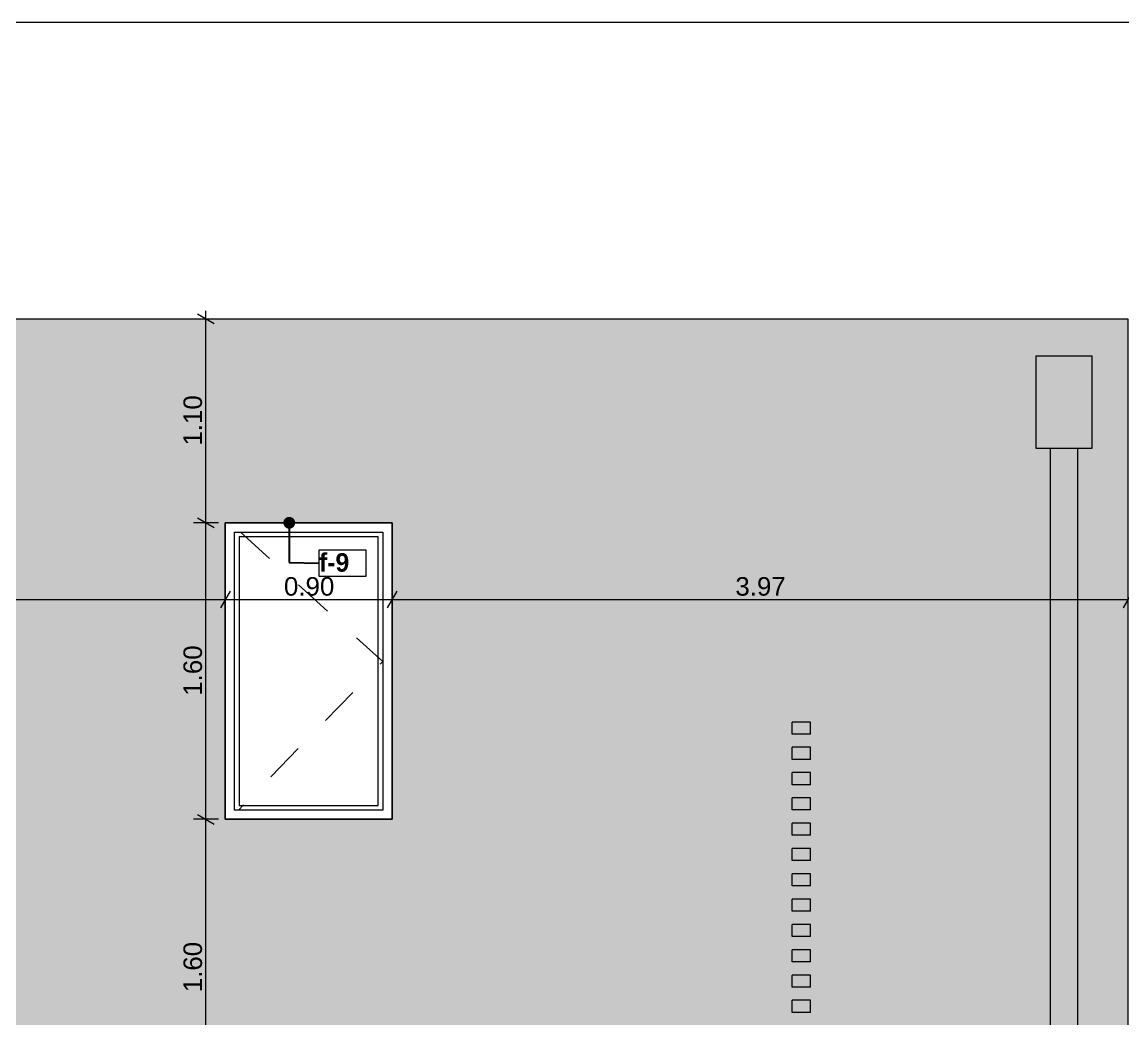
# Model space of a CAD drawing. Header units: millimetres. Extents: x 475206255 to 476720147, y 4620882299 to 4621447368.
# Drawn here: x 475386004 to 475391943, y 4621093129 to 4621098509 of the extents above; entities that cross this region are included whole.
import ezdxf

# ---------------------------------------------------------------- set-up
doc = ezdxf.new("R2010")
doc.units = ezdxf.units.MM
doc.header["$MEASUREMENT"] = 0
doc.set_wipeout_variables(frame=1)
doc.linetypes.add('Dashed', pattern=[423.333333, 211.666667, -211.666667])
for name, color, linetype, lineweight in [('0_Pen_No__7_Pen_No__250', 7, 'Continuous', 0), ('2D Drafting - General_Pen_No__7_Pen_No__250', 7, 'Continuous', 0), ('Dimensioning - General_Pen_No__142', 142, 'Continuous', 0), ('New_2D Drafting - General_Pen_No__30_Pen_No__9_Pen_No__9_Pen_No__255', 255, 'Continuous', 0), ('New_2D Drafting - General_Pen_No__30_Pen_No__9_Pen_No__9_Pen_No__7', 7, 'Continuous', 0), ('New_Annotation - Label_Pen_No__1', 1, 'Continuous', 0), ('New_Structural - Bearing_Pen_No__250', 7, 'Continuous', 0), ('Structural - Bearing_Pen_No__7_Pen_No__7_Pen_No__7', 7, 'Continuous', 0), ('zoma_Pen_No__5_Pen_No__142', 142, 'Continuous', 0)]:
    doc.layers.add(name, color=color, linetype=linetype, lineweight=lineweight)
doc.layers.add('Dimensioning - General', color=7, linetype='Continuous')
doc.layers.add('zoma_Pen_No__5', color=7, linetype='Continuous')
doc.layers.add('New_2D Drafting - General_Pen_No__30_Pen_No__9_Pen_No__9_Pen_No__254', color=7, linetype='Continuous', lineweight=0, true_color=0xcccccc)
doc.styles.add('GENERATED_STYLE_2', font='arial.ttf')
doc.styles.add('GENERATED_STYLE_5', font='')
doc.styles.get('GENERATED_STYLE_5').set_extended_font_data('Avaza', bold=True)
doc.dimstyles.new('GENERATED_STYLE__1', dxfattribs={"dimtxt": 100, "dimasz": 68.640772, "dimexe": 0.18, "dimexo": 0.0625, "dimgap": 0, "dimtad": 1, "dimlfac": 0.001, "dimzin": 0, "dimdsep": 46, "dimtxsty": 'GENERATED_STYLE_2', "dimblk": 'ARROWHEAD_2', "dimblk1": 'ARROWHEAD_2', "dimblk2": 'ARROWHEAD_2', "dimcen": 0.09, "dimse1": 1, "dimse2": 1, "dimclrd": 142, "dimclre": 142, "dimclrt": 142, "dimadec": 0, "dimazin": 0, "dimtfac": 1, "dimtdec": 4, "dimtmove": 0, "dimatfit": 3, "dimfxl": 1, "dimtolj": 1, "dimtzin": 0, "dimarcsym": 0})
doc.dimstyles.new('GENERATED_STYLE__18', dxfattribs={"dimtxt": 100, "dimasz": 68.640772, "dimexe": 0.18, "dimexo": 0.0625, "dimgap": 0, "dimtad": 1, "dimtih": 1, "dimtoh": 1, "dimlfac": 0.001, "dimzin": 0, "dimdsep": 46, "dimtxsty": 'GENERATED_STYLE_2', "dimblk": 'ARROWHEAD_2', "dimblk1": 'ARROWHEAD_2', "dimblk2": 'ARROWHEAD_2', "dimcen": 0.09, "dimse1": 1, "dimse2": 1, "dimclrd": 142, "dimclre": 142, "dimclrt": 142, "dimadec": 0, "dimazin": 0, "dimtfac": 1, "dimtdec": 4, "dimtmove": 0, "dimatfit": 3, "dimfxl": 1, "dimtolj": 1, "dimtzin": 0, "dimarcsym": 0})
doc.dimstyles.new('GENERATED_STYLE__33', dxfattribs={"dimtxt": 0.18, "dimasz": 127.68, "dimexe": 0.18, "dimexo": 0.0625, "dimgap": 0, "dimtad": 0, "dimtih": 1, "dimtoh": 1, "dimdec": 4, "dimzin": 0, "dimdsep": 46, "dimcen": 0.09, "dimadec": 0, "dimazin": 0, "dimtfac": 1, "dimtdec": 4, "dimtmove": 0, "dimatfit": 3, "dimldrblk": 'ARROWHEAD_11', "dimfxl": 1, "dimtolj": 1, "dimtzin": 0, "dimarcsym": 0})

# ---------------------------------------------------------------- blocks, each defined once
blk = doc.blocks.new('*D619', base_point=(475826095.8, 4621095193.2))
at = {"layer": 'Dimensioning - General_Pen_No__142', "color": 142, "linetype": 'Continuous', "lineweight": 0, "transparency": 16777216}
for p, q in [((475387063.7, 4621094207), (475386928.2, 4621094207)), ((475386950.8, 4621094233.1), (475387041.1, 4621094181)), ((475386996, 4621092607), (475386996, 4621094207)), ((475387063.7, 4621092607), (475386928.2, 4621092607)), ((475386950.8, 4621092633.1), (475387041.1, 4621092581))]:
    blk.add_line(p, q, dxfattribs=at)
at = {"layer": 'Dimensioning - General_Pen_No__142', "color": 142, "lineweight": 0, "transparency": 16777216, "insert": (475386976, 4621093273.6), "char_height": 100, "attachment_point": 7, "rotation": 90, "style": 'GENERATED_STYLE_2'}
blk.add_mtext('\\A1;{\\pql;\\fArial|b0|i0|c204|p0;\\W1.000000;1.60}', dxfattribs=at)
blk = doc.blocks.new('ARROWHEAD_2')
at = {"color": 0, "linetype": 'Continuous', "lineweight": 0}
for p, q in [((0, 0), (-1, 0)), ((-0.378, -0.655), (0.378, 0.655))]:
    blk.add_line(p, q, dxfattribs=at)
blk = doc.blocks.new('*D620', base_point=(475826095.8, 4621095193.2))
at = {"layer": 'Dimensioning - General_Pen_No__142', "color": 142, "linetype": 'Continuous', "lineweight": 0, "transparency": 16777216}
for p, q in [((475387063.7, 4621095807), (475386928.2, 4621095807)), ((475386950.8, 4621095833.1), (475387041.1, 4621095781)), ((475386996, 4621094207), (475386996, 4621095807)), ((475387063.7, 4621094207), (475386928.2, 4621094207)), ((475386950.8, 4621094233.1), (475387041.1, 4621094181))]:
    blk.add_line(p, q, dxfattribs=at)
at = {"layer": 'Dimensioning - General_Pen_No__142', "color": 142, "lineweight": 0, "transparency": 16777216, "insert": (475386976, 4621094873.6), "char_height": 100, "attachment_point": 7, "rotation": 90, "style": 'GENERATED_STYLE_2'}
blk.add_mtext('\\A1;{\\pql;\\fArial|b0|i0|c204|p0;\\W1.000000;1.60}', dxfattribs=at)
blk = doc.blocks.new('*D621', base_point=(475826095.8, 4621095193.2))
at = {"layer": 'Dimensioning - General_Pen_No__142', "color": 142, "linetype": 'Continuous', "lineweight": 0, "transparency": 16777216}
for p, q in [((475387041.1, 4621096880.6), (475386950.8, 4621096932.7)), ((475386996, 4621096906.6), (475386996, 4621096950.8)), ((475387063.7, 4621096906.6), (475386928.2, 4621096906.6)), ((475386996, 4621095807), (475386996, 4621096906.6)), ((475387063.7, 4621095807), (475386928.2, 4621095807)), ((475386950.8, 4621095833.1), (475387041.1, 4621095781))]:
    blk.add_line(p, q, dxfattribs=at)
at = {"layer": 'Dimensioning - General_Pen_No__142', "color": 142, "lineweight": 0, "transparency": 16777216, "insert": (475386976, 4621096223.4), "char_height": 100, "attachment_point": 7, "rotation": 90, "style": 'GENERATED_STYLE_2'}
blk.add_mtext('\\A1;{\\pql;\\fArial|b0|i0|c204|p0;\\W1.000000;1.10}', dxfattribs=at)
blk = doc.blocks.new('ARROWHEAD_11')
at = {"color": 0, "linetype": 'Continuous', "lineweight": 0}
blk.add_line((0, 0), (-1, 0), dxfattribs=at)
at = {"color": 0, "linetype": 'Continuous', "lineweight": 0, "const_width": 0.25, "flags": 128}
blk.add_lwpolyline([(-0.125, 0, 1), (0.125, 0, 1)], format="xyb", close=True, dxfattribs=at)
blk = doc.blocks.new('Line_8', base_point=(475381262.3, 4621098509.3))
at = {"layer": 'zoma_Pen_No__5_Pen_No__142', "color": 142, "linetype": 'Continuous', "lineweight": 0}
blk.add_line((475381362.3, 4621098509.3), (475404007, 4621098509.3), dxfattribs=at)
blk = doc.blocks.new('*D2044', base_point=(475826095.8, 4621095193.2))
at = {"layer": 'Dimensioning - General_Pen_No__142', "color": 142, "linetype": 'Continuous', "lineweight": 0, "transparency": 16777216}
for p, q in [((475383677.1, 4621095437.5), (475383625, 4621095347.2)), ((475383651.1, 4621095324.6), (475383651.1, 4621095460.1)), ((475387126.2, 4621095437.5), (475387074.1, 4621095347.2)), ((475387100.1, 4621095324.6), (475387100.1, 4621095460.1)), ((475383651.1, 4621095392.4), (475387100.1, 4621095392.4))]:
    blk.add_line(p, q, dxfattribs=at)
at = {"layer": 'Dimensioning - General_Pen_No__142', "color": 142, "lineweight": 0, "transparency": 16777216, "insert": (475385242.1, 4621095412.4), "char_height": 100, "attachment_point": 7, "style": 'GENERATED_STYLE_2'}
blk.add_mtext('\\A1;{\\pql;\\fArial|b0|i0|c204|p0;\\W1.000000;3.45}', dxfattribs=at)
blk = doc.blocks.new('*D2045', base_point=(475826095.8, 4621095193.2))
at = {"layer": 'Dimensioning - General_Pen_No__142', "color": 142, "linetype": 'Continuous', "lineweight": 0, "transparency": 16777216}
for p, q in [((475387126.2, 4621095437.5), (475387074.1, 4621095347.2)), ((475387100.1, 4621095324.6), (475387100.1, 4621095460.1)), ((475388026.2, 4621095437.5), (475387974.1, 4621095347.2)), ((475388000.1, 4621095324.6), (475388000.1, 4621095460.1)), ((475387100.1, 4621095392.4), (475388000.1, 4621095392.4))]:
    blk.add_line(p, q, dxfattribs=at)
at = {"layer": 'Dimensioning - General_Pen_No__142', "color": 142, "lineweight": 0, "transparency": 16777216, "insert": (475387416.7, 4621095412.4), "char_height": 100, "attachment_point": 7, "style": 'GENERATED_STYLE_2'}
blk.add_mtext('\\A1;{\\pql;\\fArial|b0|i0|c204|p0;\\W1.000000;0.90}', dxfattribs=at)
blk = doc.blocks.new('*D2046', base_point=(475826095.8, 4621095193.2))
at = {"layer": 'Dimensioning - General_Pen_No__142', "color": 142, "linetype": 'Continuous', "lineweight": 0, "transparency": 16777216}
for p, q in [((475388026.2, 4621095437.5), (475387974.1, 4621095347.2)), ((475388000.1, 4621095324.6), (475388000.1, 4621095460.1)), ((475391997, 4621095437.5), (475391944.8, 4621095347.2)), ((475391970.9, 4621095324.6), (475391970.9, 4621095460.1)), ((475388000.1, 4621095392.4), (475391970.9, 4621095392.4))]:
    blk.add_line(p, q, dxfattribs=at)
at = {"layer": 'Dimensioning - General_Pen_No__142', "color": 142, "lineweight": 0, "transparency": 16777216, "insert": (475389852.1, 4621095412.4), "char_height": 100, "attachment_point": 7, "style": 'GENERATED_STYLE_2'}
blk.add_mtext('\\A1;{\\pql;\\fArial|b0|i0|c204|p0;\\W1.000000;3.97}', dxfattribs=at)
blk = doc.blocks.new('*D2052', base_point=(475826095.8, 4621095193.2))
at = {"layer": 'Dimensioning - General_Pen_No__142', "color": 142, "linetype": 'Continuous', "lineweight": 0, "transparency": 16777216}
for p, q in [((475383500.5, 4621085685.7), (475383500.5, 4621085821.2)), ((475387100.1, 4621085685.7), (475387100.1, 4621085821.2)), ((475383526.5, 4621085798.6), (475383474.4, 4621085708.3)), ((475383500.5, 4621085753.4), (475387100.1, 4621085753.4)), ((475387126.2, 4621085798.6), (475387074.1, 4621085708.3))]:
    blk.add_line(p, q, dxfattribs=at)
at = {"layer": 'Dimensioning - General_Pen_No__142', "color": 142, "lineweight": 0, "transparency": 16777216, "insert": (475385166.8, 4621085773.4), "char_height": 100, "attachment_point": 7, "style": 'GENERATED_STYLE_2'}
blk.add_mtext('\\A1;{\\pql;\\fArial|b0|i0|c204|p0;\\W1.000000;3.60}', dxfattribs=at)
blk = doc.blocks.new('*D2053', base_point=(475826095.8, 4621095193.2))
at = {"layer": 'Dimensioning - General_Pen_No__142', "color": 142, "linetype": 'Continuous', "lineweight": 0, "transparency": 16777216}
for p, q in [((475387100.1, 4621085685.7), (475387100.1, 4621085821.2)), ((475388000.1, 4621085685.7), (475388000.1, 4621085821.2)), ((475387126.2, 4621085798.6), (475387074.1, 4621085708.3)), ((475387100.1, 4621085753.4), (475388000.1, 4621085753.4)), ((475388026.2, 4621085798.6), (475387974.1, 4621085708.3))]:
    blk.add_line(p, q, dxfattribs=at)
at = {"layer": 'Dimensioning - General_Pen_No__142', "color": 142, "lineweight": 0, "transparency": 16777216, "insert": (475387416.7, 4621085773.4), "char_height": 100, "attachment_point": 7, "style": 'GENERATED_STYLE_2'}
blk.add_mtext('\\A1;{\\pql;\\fArial|b0|i0|c204|p0;\\W1.000000;0.90}', dxfattribs=at)
blk = doc.blocks.new('*D2054', base_point=(475826095.8, 4621095193.2))
at = {"layer": 'Dimensioning - General_Pen_No__142', "color": 142, "linetype": 'Continuous', "lineweight": 0, "transparency": 16777216}
for p, q in [((475388000.1, 4621085685.7), (475388000.1, 4621085821.2)), ((475391970.9, 4621085685.7), (475391970.9, 4621085821.2)), ((475388026.2, 4621085798.6), (475387974.1, 4621085708.3)), ((475388000.1, 4621085753.4), (475391970.9, 4621085753.4)), ((475391944.8, 4621085708.3), (475391997, 4621085798.6)), ((475391970.9, 4621085753.4), (475392015.1, 4621085753.4))]:
    blk.add_line(p, q, dxfattribs=at)
at = {"layer": 'Dimensioning - General_Pen_No__142', "color": 142, "lineweight": 0, "transparency": 16777216, "insert": (475389852.1, 4621085773.4), "char_height": 100, "attachment_point": 7, "style": 'GENERATED_STYLE_2'}
blk.add_mtext('\\A1;{\\pql;\\fArial|b0|i0|c204|p0;\\W1.000000;3.97}', dxfattribs=at)
blk = doc.blocks.new('*D2078', base_point=(475826095.8, 4621095193.2))
at = {"layer": 'Dimensioning - General_Pen_No__142', "color": 142, "linetype": 'Continuous', "lineweight": 0, "transparency": 16777216}
for p, q in [((475392361.2, 4621094373.1), (475392451.5, 4621094321)), ((475392474.1, 4621094347.1), (475392338.6, 4621094347.1)), ((475392406.3, 4621093027), (475392406.3, 4621094347.1)), ((475392474.1, 4621093027), (475392338.6, 4621093027)), ((475392361.2, 4621093053.1), (475392451.5, 4621093001))]:
    blk.add_line(p, q, dxfattribs=at)
at = {"layer": 'Dimensioning - General_Pen_No__142', "color": 142, "lineweight": 0, "transparency": 16777216, "insert": (475392386.3, 4621093553.6), "char_height": 100, "attachment_point": 7, "rotation": 90, "style": 'GENERATED_STYLE_2'}
blk.add_mtext('\\A1;{\\pql;\\fArial|b0|i0|c204|p0;\\W1.000000;1.32}', dxfattribs=at)
blk = doc.blocks.new('*D2079', base_point=(475826095.8, 4621095193.2))
at = {"layer": 'Dimensioning - General_Pen_No__142', "color": 142, "linetype": 'Continuous', "lineweight": 0, "transparency": 16777216}
for p, q in [((475392406.3, 4621096007.1), (475392406.3, 4621096227)), ((475392361.2, 4621096033.1), (475392451.5, 4621095981)), ((475392474.1, 4621096007.1), (475392338.6, 4621096007.1)), ((475392406.3, 4621094347.1), (475392406.3, 4621096007.1)), ((475392361.2, 4621094373.1), (475392451.5, 4621094321)), ((475392474.1, 4621094347.1), (475392338.6, 4621094347.1))]:
    blk.add_line(p, q, dxfattribs=at)
at = {"layer": 'Dimensioning - General_Pen_No__142', "color": 142, "lineweight": 0, "transparency": 16777216, "char_height": 100, "attachment_point": 7, "rotation": 90, "style": 'GENERATED_STYLE_2'}
for s, insert in [('\\A1;{\\pql;\\fArial|b0|i0|c204|p0;\\W1.000000;0.22}', (475392386.3, 4621095714)), ('\\A1;{\\pql;\\fArial|b0|i0|c204|p0;\\W1.000000;1.66}', (475392386.3, 4621095043.6))]:
    blk.add_mtext(s, dxfattribs=dict(at, insert=insert))
blk = doc.blocks.new('*D2080', base_point=(475826095.8, 4621095193.2))
at = {"layer": 'Dimensioning - General_Pen_No__142', "color": 142, "linetype": 'Continuous', "lineweight": 0, "transparency": 16777216}
for p, q in [((475392474.1, 4621096227), (475392338.6, 4621096227)), ((475392361.2, 4621096253.1), (475392451.5, 4621096201)), ((475392406.3, 4621096007.1), (475392406.3, 4621096227)), ((475392361.2, 4621096033.1), (475392451.5, 4621095981))]:
    blk.add_line(p, q, dxfattribs=at)
blk = doc.blocks.new('*D2081', base_point=(475826095.8, 4621095193.2))
at = {"layer": 'Dimensioning - General_Pen_No__142', "color": 142, "linetype": 'Continuous', "lineweight": 0, "transparency": 16777216}
for p, q in [((475392474.1, 4621096447), (475392338.6, 4621096447)), ((475392451.5, 4621096421), (475392361.2, 4621096473.1)), ((475392406.3, 4621096447), (475392406.3, 4621096491.2)), ((475392406.3, 4621096227), (475392406.3, 4621096447)), ((475392474.1, 4621096227), (475392338.6, 4621096227)), ((475392361.2, 4621096253.1), (475392451.5, 4621096201))]:
    blk.add_line(p, q, dxfattribs=at)
at = {"layer": 'Dimensioning - General_Pen_No__142', "color": 142, "lineweight": 0, "transparency": 16777216, "insert": (475392386.3, 4621096473.2), "char_height": 100, "attachment_point": 7, "rotation": 90, "style": 'GENERATED_STYLE_2'}
blk.add_mtext('\\A1;{\\pql;\\fArial|b0|i0|c204|p0;\\W1.000000;0.22}', dxfattribs=at)

msp = doc.modelspace()

# ---------------------------------------------------------------- hatches: boundary and pattern name
at = {"layer": 'New_2D Drafting - General_Pen_No__30_Pen_No__9_Pen_No__9_Pen_No__254', "linetype": 'Continuous', "lineweight": 0, "true_color": 0xcccccc}
h = msp.add_hatch(dxfattribs=at)
h.set_pattern_fill('BRICK___RUNNING_BOND', color=254, style=0, pattern_type=2)
h.set_pattern_definition([(180, (475384300.59, 4621091916.26), (0, 66.64), []), (90, (475384300.6, 4621091916.26), (244.8, 0), [66.64, -66.64]), (90, (475384178.2, 4621091982.9), (244.8, 0), [66.64, -66.64])])
h.paths.add_polyline_path([(475391970.899, 4621083607.048), (475391970.899, 4621096906.641), (475376630.462, 4621096906.638), (475376630.452, 4621083607.048)])
h.paths.add_polyline_path([(475384900.596, 4621086627.05), (475380300.597, 4621086627.05), (475380300.597, 4621086847.05), (475380300.597, 4621089827.05), (475380300.597, 4621090047.084), (475380300.597, 4621096447.05), (475381110.597, 4621096447.05), (475384900.596, 4621096447.05), (475384900.596, 4621096227.05), (475381110.597, 4621096227.05), (475381110.597, 4621093247.084), (475382751.068, 4621093247.084), (475382751.068, 4621093807.044), (475381351.068, 4621093807.044), (475381351.068, 4621095807.044), (475383651.697, 4621095807.044), (475383651.697, 4621093807.044), (475383651.068, 4621093807.044), (475383651.068, 4621093247.084), (475384900.597, 4621093247.084), (475384900.597, 4621093027.05), (475381110.597, 4621093027.05), (475381110.597, 4621090047.084), (475382751.068, 4621090047.084), (475382751.068, 4621090607.044), (475381351.068, 4621090607.044), (475381351.068, 4621092607.044), (475383651.068, 4621092607.044), (475383651.068, 4621090047.084), (475384900.597, 4621090047.084), (475384900.597, 4621089827.05), (475381110.597, 4621089827.05), (475381110.597, 4621086847.05), (475382751.068, 4621086847.05), (475382751.068, 4621087407.044), (475381351.068, 4621087407.044), (475381351.068, 4621089407.044), (475382751.068, 4621089407.044), (475383651.068, 4621089407.044), (475383651.068, 4621086847.05), (475384900.596, 4621086847.05)], flags=0)
h.paths.add_polyline_path([(475383500.456, 4621084607.045), (475381900.456, 4621084607.045), (475381900.456, 4621086207.044), (475383500.456, 4621086207.044)], flags=0)
h.paths.add_polyline_path([(475388000.135, 4621094207.044), (475388000.135, 4621095807.045), (475387100.135, 4621095807.045), (475387100.135, 4621094207.044)], flags=0)
h.paths.add_polyline_path([(475387100.135, 4621089407.044), (475388000.135, 4621089407.044), (475388000.135, 4621087807.044), (475387100.135, 4621087807.044)], flags=0)
h.paths.add_polyline_path([(475387100.135, 4621092607.044), (475388000.135, 4621092607.044), (475388000.135, 4621091007.044), (475387100.135, 4621091007.044)], flags=0)
h.paths.add_polyline_path([(475385700.901, 4621084607.044), (475387300.901, 4621084607.044), (475387300.901, 4621086207.044), (475385700.901, 4621086207.044)], flags=0)
at = {"layer": 'New_2D Drafting - General_Pen_No__30_Pen_No__9_Pen_No__9_Pen_No__255', "linetype": 'Continuous', "lineweight": 0}
for points in [[(475391775.461, 4621096207.07), (475391475.461, 4621096207.07), (475391475.461, 4621096707.07), (475391775.461, 4621096707.07)], [(475391550.461, 4621081469.989), (475391700.461, 4621081448.515), (475391700.461, 4621096207.07), (475391550.461, 4621096207.07)]]:
    msp.add_hatch(color=255, dxfattribs=at).paths.add_polyline_path(points)

# ---------------------------------------------------------------- linework, layer by layer
at = {"layer": '0_Pen_No__7_Pen_No__250', "color": 7, "linetype": 'Continuous', "lineweight": 0, "flags": 128}
msp.add_lwpolyline([(475387100.135, 4621095807.044), (475388000.135, 4621095807.044), (475388000.135, 4621094207.044), (475387100.135, 4621094207.044)], close=True, dxfattribs=at)
at = {"layer": '2D Drafting - General_Pen_No__7_Pen_No__250', "color": 7, "linetype": 'Dashed', "lineweight": 0, "flags": 128}
msp.add_lwpolyline([(475387182.309, 4621095757.044), (475387949.929, 4621095057.823), (475387171.587, 4621094257.044)], dxfattribs=at)
at = {"layer": 'New_2D Drafting - General_Pen_No__30_Pen_No__9_Pen_No__9_Pen_No__7', "color": 7, "linetype": 'Continuous', "lineweight": 0, "flags": 128}
for points in [[(475391970.899, 4621083607.048), (475391970.899, 4621096906.641), (475376630.462, 4621096906.638), (475376630.452, 4621083607.048)], [(475391775.461, 4621096207.07), (475391475.461, 4621096207.07), (475391475.461, 4621096707.07), (475391775.461, 4621096707.07)], [(475391550.461, 4621081469.989), (475391700.461, 4621081448.515), (475391700.461, 4621096207.07), (475391550.461, 4621096207.07)], [(475388000.135, 4621094207.044), (475388000.135, 4621095807.045), (475387100.135, 4621095807.045), (475387100.135, 4621094207.044)]]:
    msp.add_lwpolyline(points, close=True, dxfattribs=at)
at = {"layer": 'New_Structural - Bearing_Pen_No__250', "color": 7, "linetype": 'Continuous', "lineweight": 0}
for p, q in [((475390158.031, 4621094666.792), (475390158.031, 4621094731.792)), ((475390257.703, 4621094731.792), (475390158.031, 4621094731.792)), ((475390257.703, 4621094666.792), (475390257.703, 4621094731.792)), ((475390257.703, 4621094666.792), (475390158.031, 4621094666.792)), ((475390158.031, 4621094530.275), (475390158.031, 4621094595.275)), ((475390257.703, 4621094595.275), (475390158.031, 4621094595.275)), ((475390257.703, 4621094530.275), (475390257.703, 4621094595.275)), ((475390257.703, 4621094530.275), (475390158.031, 4621094530.275)), ((475390158.031, 4621094393.758), (475390158.031, 4621094458.758)), ((475390257.703, 4621094458.758), (475390158.031, 4621094458.758)), ((475390257.703, 4621094393.758), (475390257.703, 4621094458.758)), ((475390257.703, 4621094393.758), (475390158.031, 4621094393.758)), ((475390158.031, 4621094257.24), (475390158.031, 4621094322.24)), ((475390257.703, 4621094322.24), (475390158.031, 4621094322.24)), ((475390257.703, 4621094257.24), (475390257.703, 4621094322.24)), ((475390257.703, 4621094257.24), (475390158.031, 4621094257.24)), ((475390158.031, 4621094120.723), (475390158.031, 4621094185.723)), ((475390257.703, 4621094185.723), (475390158.031, 4621094185.723)), ((475390257.703, 4621094120.723), (475390257.703, 4621094185.723)), ((475390257.703, 4621094120.723), (475390158.031, 4621094120.723)), ((475390158.031, 4621093984.206), (475390158.031, 4621094049.206)), ((475390257.703, 4621094049.206), (475390158.031, 4621094049.206)), ((475390257.703, 4621093984.206), (475390257.703, 4621094049.206)), ((475390257.703, 4621093984.206), (475390158.031, 4621093984.206)), ((475390158.031, 4621093847.689), (475390158.031, 4621093912.689)), ((475390257.703, 4621093912.689), (475390158.031, 4621093912.689)), ((475390257.703, 4621093847.689), (475390257.703, 4621093912.689)), ((475390257.703, 4621093847.689), (475390158.031, 4621093847.689)), ((475390158.031, 4621093711.171), (475390158.031, 4621093776.171)), ((475390257.703, 4621093776.171), (475390158.031, 4621093776.171)), ((475390257.703, 4621093711.171), (475390257.703, 4621093776.171)), ((475390257.703, 4621093711.171), (475390158.031, 4621093711.171)), ((475390158.031, 4621093574.654), (475390158.031, 4621093639.654)), ((475390257.703, 4621093639.654), (475390158.031, 4621093639.654)), ((475390257.703, 4621093574.654), (475390257.703, 4621093639.654)), ((475390257.703, 4621093574.654), (475390158.031, 4621093574.654)), ((475390158.031, 4621093438.137), (475390158.031, 4621093503.137)), ((475390257.703, 4621093503.137), (475390158.031, 4621093503.137)), ((475390257.703, 4621093438.137), (475390257.703, 4621093503.137)), ((475390257.703, 4621093438.137), (475390158.031, 4621093438.137)), ((475390158.031, 4621093301.619), (475390158.031, 4621093366.619)), ((475390257.703, 4621093366.619), (475390158.031, 4621093366.619)), ((475390257.703, 4621093301.619), (475390257.703, 4621093366.619)), ((475390257.703, 4621093301.619), (475390158.031, 4621093301.619)), ((475390158.031, 4621093165.102), (475390158.031, 4621093230.102)), ((475390257.703, 4621093230.102), (475390158.031, 4621093230.102)), ((475390257.703, 4621093165.102), (475390257.703, 4621093230.102)), ((475390257.703, 4621093165.102), (475390158.031, 4621093165.102))]:
    msp.add_line(p, q, dxfattribs=at)
at = {"layer": 'Structural - Bearing_Pen_No__7_Pen_No__7_Pen_No__7', "color": 7, "linetype": 'Continuous', "lineweight": 0}
for p, q in [((475387150.461, 4621095757.044), (475387949.941, 4621095757.044)), ((475387150.461, 4621094257.044), (475387150.461, 4621095757.044)), ((475387924.929, 4621095732.044), (475387175.136, 4621095732.044)), ((475387175.136, 4621095732.044), (475387175.136, 4621094282.044)), ((475387924.929, 4621094282.044), (475387924.929, 4621095732.044)), ((475387949.929, 4621095757.044), (475387949.929, 4621094257.044)), ((475387171.587, 4621094257.044), (475387150.461, 4621094257.044)), ((475387949.929, 4621094257.044), (475387171.587, 4621094257.044)), ((475387175.136, 4621094282.044), (475387924.929, 4621094282.044))]:
    msp.add_line(p, q, dxfattribs=at)

# ---------------------------------------------------------------- block references
at = {"layer": 'zoma_Pen_No__5', "color": 142, "linetype": 'Continuous', "lineweight": 0}
msp.add_blockref('Line_8', (475381262.288, 4621098509.301), dxfattribs=at)

# ---------------------------------------------------------------- dimensions: what is measured, and where the dimension line sits
at = {"layer": 'Dimensioning - General', "color": 142, "linetype": 'Continuous', "lineweight": 0}
for base, p1, p2, picture, middle in [((475391970.899, 4621085753.437), (475388000.135, 4621096637.234), (475391970.899, 4621096982.809), '*D2054', (475389981.515, 4621085823.437)), ((475387100.135, 4621085753.437), (475383500.456, 4621087037.234), (475387100.135, 4621096637.234), '*D2052', (475385296.293, 4621085823.437)), ((475391970.899, 4621095392.367), (475388000.135, 4621095807.044), (475391970.899, 4621096152.619), '*D2046', (475389981.515, 4621095462.367)), ((475387100.135, 4621095392.367), (475383651.068, 4621095807.044), (475387100.135, 4621095807.044), '*D2044', (475385371.6, 4621095462.367))]:
    dim = msp.add_linear_dim(base=base, p1=p1, p2=p2, dimstyle='GENERATED_STYLE__18', dxfattribs=at)
    dim.commit()
    dim.dimension.update_dxf_attribs({"geometry": picture, "text_midpoint": middle, "dimtype": 160})
for base, p1, p2, picture, middle in [((475386995.964, 4621096906.641), (475388000.135, 4621095807.044), (475387888.681, 4621096906.641), '*D621', (475386925.964, 4621096352.84)), ((475392406.35, 4621096447.05), (475384946.922, 4621096227.05), (475384946.922, 4621096447.05), '*D2081', (475392336.35, 4621096602.61)), ((475392406.35, 4621096227.05), (475392040.591, 4621096007.057), (475384946.922, 4621096227.05), '*D2080', (475392336.35, 4621095843.493)), ((475386995.964, 4621095807.044), (475388000.135, 4621094207.044), (475388000.135, 4621095807.044), '*D620', (475386925.964, 4621095003.042)), ((475392406.35, 4621094347.077), (475384946.922, 4621093027.05), (475384900.597, 4621094347.077), '*D2078', (475392336.35, 4621093683.062)), ((475386995.964, 4621094207.044), (475388000.135, 4621092607.044), (475388000.135, 4621094207.044), '*D619', (475386925.964, 4621093403.042))]:
    dim = msp.add_linear_dim(base=base, p1=p1, p2=p2, angle=90, dimstyle='GENERATED_STYLE__1', dxfattribs=at)
    dim.commit()
    dim.dimension.update_dxf_attribs({"geometry": picture, "text_midpoint": middle, "dimtype": 160, "text_rotation": 90})

# ---------------------------------------------------------------- next in the draw order: wipeouts: each hides what was drawn before it
at = {"color": 1, "linetype": 'Continuous', "lineweight": 0, "ltscale": 23227417948.52637}
msp.add_wipeout([(475387605.619, 4621095518.264), (475387859.736, 4621095518.264), (475387859.736, 4621095659.44), (475387605.619, 4621095659.44)], dxfattribs=at).dxf.layer = 'New_Annotation - Label_Pen_No__1'

# ---------------------------------------------------------------- next in the draw order: linework, layer by layer
at = {"layer": 'New_Annotation - Label_Pen_No__1', "color": 1, "linetype": 'Continuous', "lineweight": 0, "flags": 128}
msp.add_lwpolyline([(475387605.619, 4621095518.264), (475387859.736, 4621095518.264), (475387859.736, 4621095659.44), (475387605.619, 4621095659.44), (475387605.619, 4621095518.264)], close=True, dxfattribs=at)

# ---------------------------------------------------------------- next in the draw order: texts
at = {"layer": 'New_Annotation - Label_Pen_No__1', "color": 1, "linetype": 'Continuous', "lineweight": 0, "insert": (475387605.619, 4621095592.391), "char_height": 100, "attachment_point": 4, "style": 'GENERATED_STYLE_5'}
msp.add_mtext('\\A1;{\\pql;\\fAvaza|b1|i0|c0|p0;\\W1.000000;f-\\fAvaza|b1|i0|c0|p0;\\W1.000000;9}', dxfattribs=at)

# ---------------------------------------------------------------- next in the draw order: dimensions: what is measured, and where the dimension line sits
at = {"layer": 'Dimensioning - General', "color": 142, "linetype": 'Continuous', "lineweight": 0}
for base, p1, p2, picture, middle in [((475388000.135, 4621085753.437), (475387100.135, 4621096637.234), (475388000.135, 4621096637.234), '*D2053', (475387546.133, 4621085823.437)), ((475388000.135, 4621095392.367), (475387100.135, 4621095807.044), (475388000.135, 4621095807.044), '*D2045', (475387546.133, 4621095462.367))]:
    dim = msp.add_linear_dim(base=base, p1=p1, p2=p2, dimstyle='GENERATED_STYLE__18', dxfattribs=at)
    dim.commit()
    dim.dimension.update_dxf_attribs({"geometry": picture, "text_midpoint": middle, "dimtype": 160})
dim = msp.add_linear_dim(base=(475392406.35, 4621096007.057), p1=(475384900.597, 4621094347.077), p2=(475392040.591, 4621096007.057), angle=90, dimstyle='GENERATED_STYLE__1', dxfattribs=at)
dim.commit()
dim.dimension.update_dxf_attribs({"geometry": '*D2079', "text_midpoint": (475392336.35, 4621095173.065), "dimtype": 160, "text_rotation": 90})

# ---------------------------------------------------------------- next in the draw order: leaders
at = {"layer": 'New_Annotation - Label_Pen_No__1', "color": 1, "linetype": 'Continuous', "lineweight": 0, "annotation_type": 0, "has_hookline": 1, "hookline_direction": 0, "text_width": 269.112}
msp.add_leader([(475387445.334, 4621095807.044), (475387445.334, 4621095592.391), (475387605.619, 4621095588.852)], dimstyle='GENERATED_STYLE__33', dxfattribs=at)

doc.saveas('drawing.dxf')
